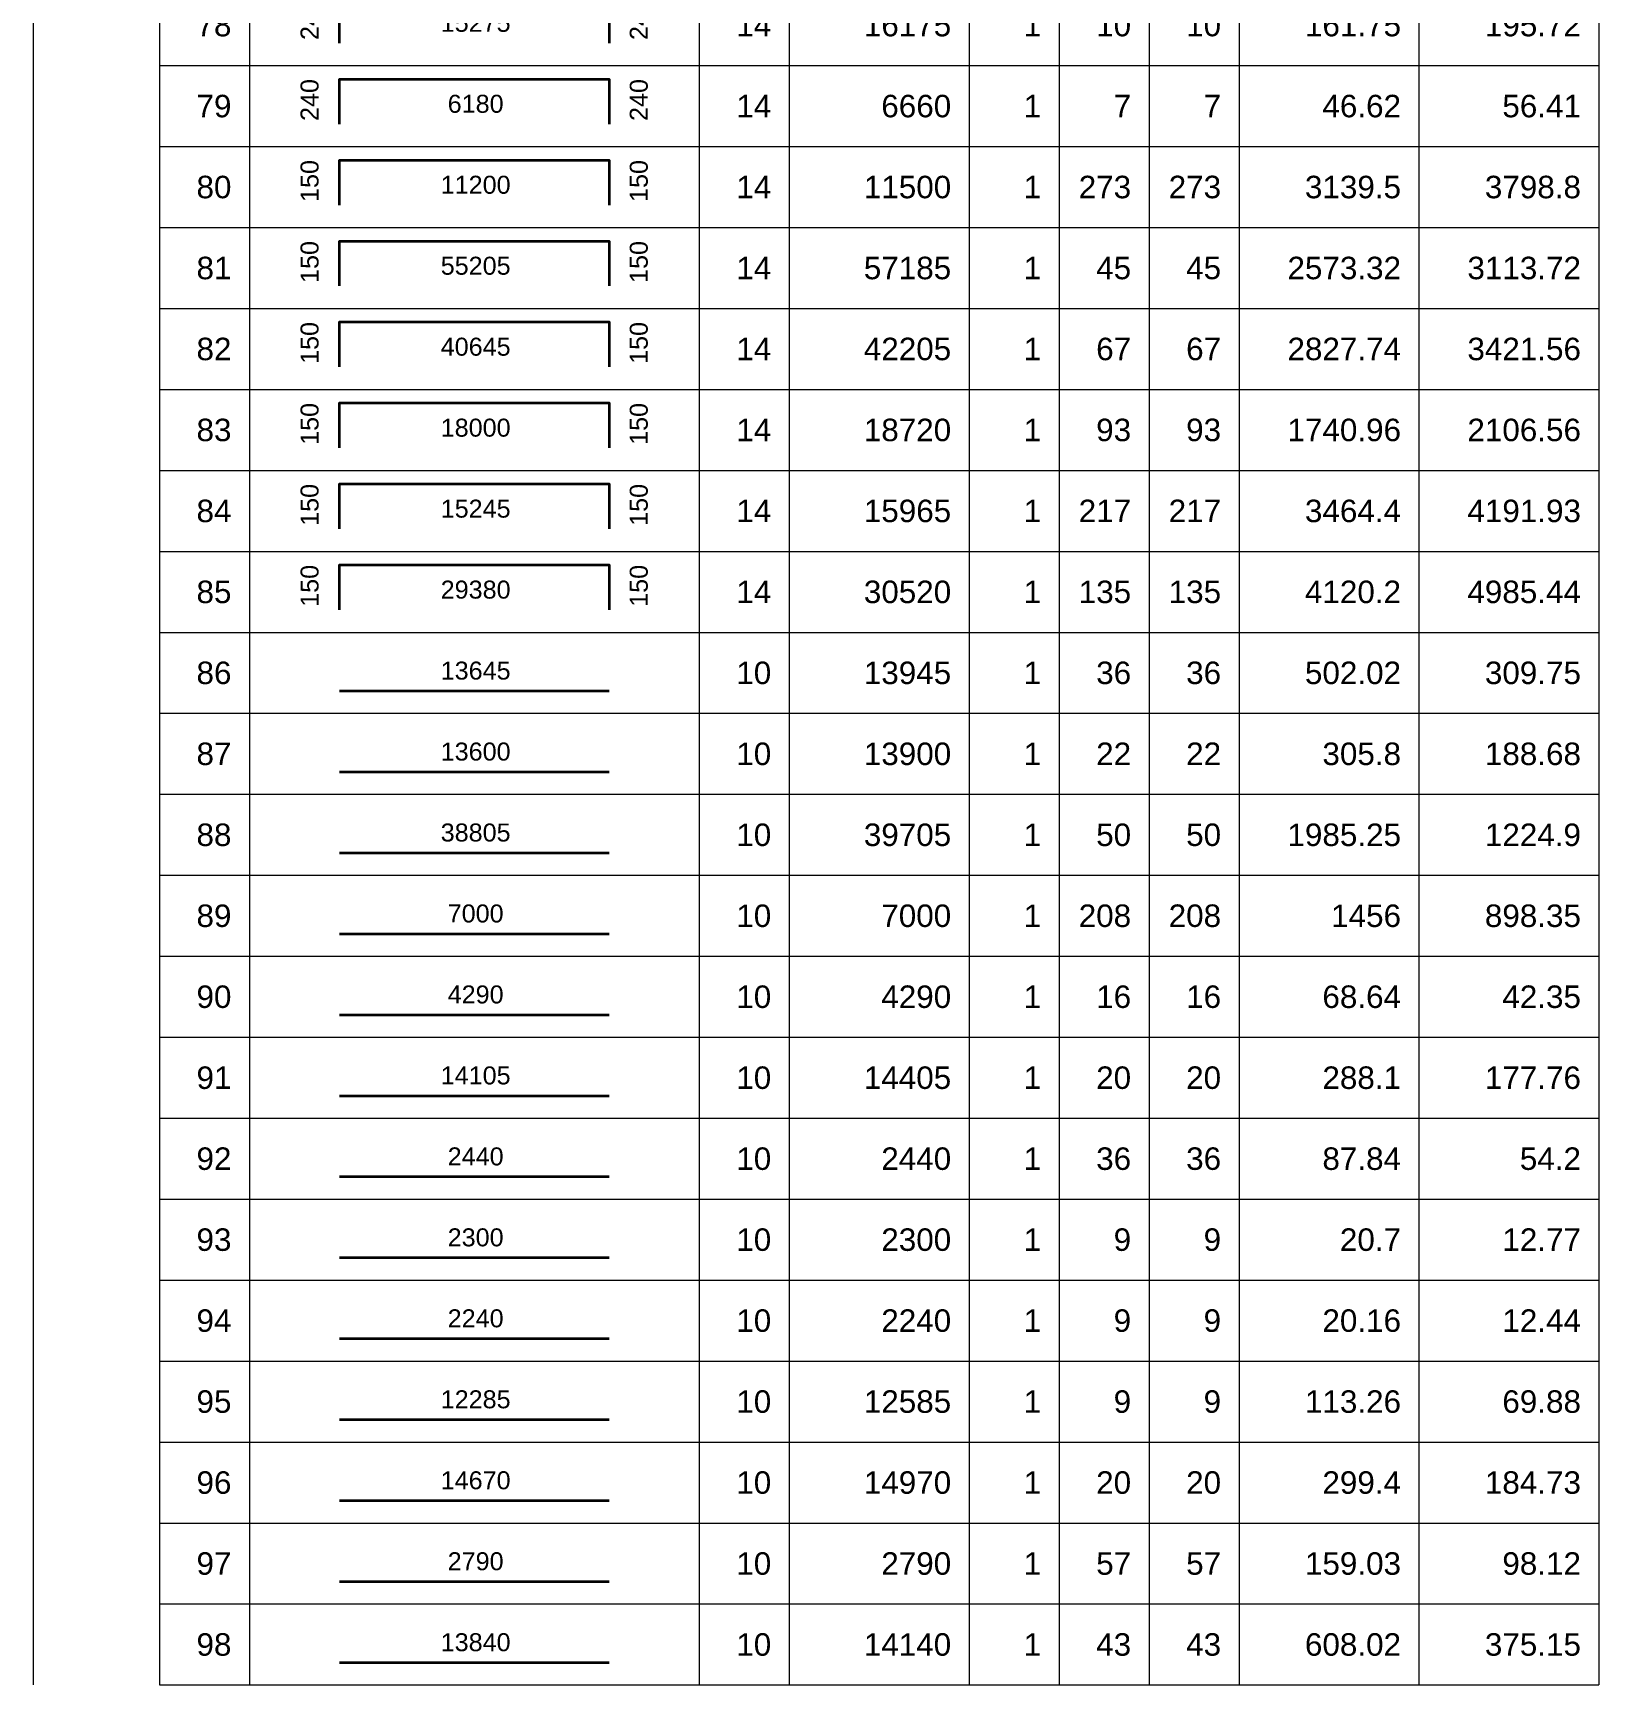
# Model space of a CAD drawing. Header units: millimetres. Extents: x -24156 to 1128921, y -12387 to 212709.
# Drawn here: x 1059553 to 1090187, y 28852 to 61168 of the extents above; entities that cross this region are included whole.
import ezdxf
from ezdxf.enums import TextEntityAlignment as Align

# ---------------------------------------------------------------- set-up
doc = ezdxf.new("R2010")
doc.units = ezdxf.units.MM
doc.header["$MEASUREMENT"] = 0
for name, color, linetype, lineweight in [('kata_net khung', 3, 'Continuous', 20), ('kata_text', 7, 'Continuous', 30), ('kata_thep chu', 1, 'Continuous', 35), ('NDC_FRAME', 7, 'Continuous', 20)]:
    doc.layers.add(name, color=color, linetype=linetype, lineweight=lineweight)
doc.styles.add('kata_text', font='arial.ttf', dxfattribs={"width": 0.8})

# ---------------------------------------------------------------- blocks, each defined once
blk = doc.blocks.new('dang04')
at = {"layer": 'kata_net khung'}
for p, q in [((0, 0), (0, -900)), ((1405, 0), (1405, -900)), ((2405, 0), (2405, -900)), ((7405, 0), (7405, -900)), ((8405, 0), (8405, -900)), ((10405, 0), (10405, -900)), ((11405, 0), (11405, -900)), ((12405, 0), (12405, -900)), ((13405, 0), (13405, -900)), ((15405, 0), (15405, -900)), ((17405, 0), (17405, -900)), ((1405, -900), (17405, -900))]:
    blk.add_line(p, q, dxfattribs=at)
at = {"layer": 'kata_thep chu'}
blk.add_lwpolyline([(3405, -650), (3405, -150), (6405, -150), (6405, -650)], dxfattribs=at)
at = {"layer": 'kata_text', "style": 'kata_text'}
for p in [(3073, -150), (6733, -150)]:
    blk.add_attdef('D03', text='', height=200, rotation=90, dxfattribs=at).set_placement(p, align=Align.MIDDLE_RIGHT)
for p in [(2205, -450), (8205, -450), (10205, -450), (11205, -450), (12205, -450), (13205, -450), (15205, -450), (17205, -450)]:
    blk.add_attdef('D03', text='', height=250, dxfattribs=at).set_placement(p, align=Align.MIDDLE_RIGHT)
blk.add_attdef('D03', text='', height=200, dxfattribs=at).set_placement((4920, -425), align=Align.MIDDLE_CENTER)
blk = doc.blocks.new('dang01')
at = {"layer": 'kata_net khung'}
for p, q in [((0, 0), (0, -900)), ((1405, 0), (1405, -900)), ((2405, 0), (2405, -900)), ((7405, 0), (7405, -900)), ((8405, 0), (8405, -900)), ((10405, 0), (10405, -900)), ((11405, 0), (11405, -900)), ((12405, 0), (12405, -900)), ((13405, 0), (13405, -900)), ((15405, 0), (15405, -900)), ((17405, 0), (17405, -900)), ((1405, -900), (17405, -900))]:
    blk.add_line(p, q, dxfattribs=at)
at = {"layer": 'kata_thep chu'}
blk.add_line((3405, -650), (6405, -650), dxfattribs=at)
at = {"layer": 'kata_text', "style": 'kata_text'}
for p in [(2205, -450), (8205, -450), (10205, -450), (11205, -450), (12205, -450), (13205, -450), (15205, -450), (17205, -450)]:
    blk.add_attdef('D03', text='', height=250, dxfattribs=at).set_placement(p, align=Align.MIDDLE_RIGHT)
blk.add_attdef('00000000', text='', height=200, dxfattribs=at).set_placement((4920, -425), align=Align.MIDDLE_CENTER)

msp = doc.modelspace()

# ---------------------------------------------------------------- block references
at = {"layer": 'NDC_FRAME', "ltscale": 200}
ref = msp.add_blockref('dang04', (1059553.3, 62115.8), dxfattribs=dict(at, xscale=1.759999999999996, yscale=1.759999999999996, zscale=1.759999999999996))
ref.add_attrib('D03', '78', dxfattribs={"layer": 'kata_text', "height": 440, "style": 'kata_text'}).set_placement((1063434.6, 61323.8), align=Align.MIDDLE_RIGHT)
ref.add_attrib('D03', '240', dxfattribs={"layer": 'kata_text', "height": 352, "rotation": 90, "style": 'kata_text'}).set_placement((1064962.4, 61851.8), align=Align.MIDDLE_RIGHT)
ref.add_attrib('D03', '15275', dxfattribs={"layer": 'kata_text', "height": 352, "style": 'kata_text'}).set_placement((1068211.8, 61368.2), align=Align.MIDDLE_CENTER)
ref.add_attrib('D03', '240', dxfattribs={"layer": 'kata_text', "height": 352, "rotation": 90, "style": 'kata_text'}).set_placement((1071402.5, 61851.8), align=Align.MIDDLE_RIGHT)
ref.add_attrib('D03', '14', dxfattribs={"layer": 'kata_text', "height": 440, "style": 'kata_text'}).set_placement((1073994.6, 61323.8), align=Align.MIDDLE_RIGHT)
ref.add_attrib('D03', '16175', dxfattribs={"layer": 'kata_text', "height": 440, "style": 'kata_text'}).set_placement((1077514.6, 61323.8), align=Align.MIDDLE_RIGHT)
ref.add_attrib('D03', '1', dxfattribs={"layer": 'kata_text', "height": 440, "style": 'kata_text'}).set_placement((1079274.6, 61323.8), align=Align.MIDDLE_RIGHT)
ref.add_attrib('D03', '10', dxfattribs={"layer": 'kata_text', "height": 440, "style": 'kata_text'}).set_placement((1081034.6, 61323.8), align=Align.MIDDLE_RIGHT)
ref.add_attrib('D03', '10', dxfattribs={"layer": 'kata_text', "height": 440, "style": 'kata_text'}).set_placement((1082794.6, 61324.4), align=Align.MIDDLE_RIGHT)
ref.add_attrib('D03', '161.75', dxfattribs={"layer": 'kata_text', "height": 440, "style": 'kata_text'}).set_placement((1086314.6, 61323.8), align=Align.MIDDLE_RIGHT)
ref.add_attrib('D03', '195.72', dxfattribs={"layer": 'kata_text', "height": 440, "style": 'kata_text'}).set_placement((1089834.6, 61323.8), align=Align.MIDDLE_RIGHT)
ref = msp.add_blockref('dang04', (1059553.3, 60531.8), dxfattribs=dict(at, xscale=1.759999999999996, yscale=1.759999999999996, zscale=1.759999999999996))
ref.add_attrib('D03', '79', dxfattribs={"layer": 'kata_text', "height": 440, "style": 'kata_text'}).set_placement((1063434.6, 59739.8), align=Align.MIDDLE_RIGHT)
ref.add_attrib('D03', '240', dxfattribs={"layer": 'kata_text', "height": 352, "rotation": 90, "style": 'kata_text'}).set_placement((1064962.4, 60267.8), align=Align.MIDDLE_RIGHT)
ref.add_attrib('D03', '6180', dxfattribs={"layer": 'kata_text', "height": 352, "style": 'kata_text'}).set_placement((1068211.8, 59784.2), align=Align.MIDDLE_CENTER)
ref.add_attrib('D03', '240', dxfattribs={"layer": 'kata_text', "height": 352, "rotation": 90, "style": 'kata_text'}).set_placement((1071402.5, 60267.8), align=Align.MIDDLE_RIGHT)
ref.add_attrib('D03', '14', dxfattribs={"layer": 'kata_text', "height": 440, "style": 'kata_text'}).set_placement((1073994.6, 59739.8), align=Align.MIDDLE_RIGHT)
ref.add_attrib('D03', '6660', dxfattribs={"layer": 'kata_text', "height": 440, "style": 'kata_text'}).set_placement((1077514.6, 59739.8), align=Align.MIDDLE_RIGHT)
ref.add_attrib('D03', '1', dxfattribs={"layer": 'kata_text', "height": 440, "style": 'kata_text'}).set_placement((1079274.6, 59739.8), align=Align.MIDDLE_RIGHT)
ref.add_attrib('D03', '7', dxfattribs={"layer": 'kata_text', "height": 440, "style": 'kata_text'}).set_placement((1081034.6, 59739.8), align=Align.MIDDLE_RIGHT)
ref.add_attrib('D03', '7', dxfattribs={"layer": 'kata_text', "height": 440, "style": 'kata_text'}).set_placement((1082794.6, 59740.4), align=Align.MIDDLE_RIGHT)
ref.add_attrib('D03', '46.62', dxfattribs={"layer": 'kata_text', "height": 440, "style": 'kata_text'}).set_placement((1086314.6, 59739.8), align=Align.MIDDLE_RIGHT)
ref.add_attrib('D03', '56.41', dxfattribs={"layer": 'kata_text', "height": 440, "style": 'kata_text'}).set_placement((1089834.6, 59739.8), align=Align.MIDDLE_RIGHT)
ref = msp.add_blockref('dang04', (1059553.3, 58947.8), dxfattribs=dict(at, xscale=1.759999999999996, yscale=1.759999999999996, zscale=1.759999999999996))
ref.add_attrib('D03', '80', dxfattribs={"layer": 'kata_text', "height": 440, "style": 'kata_text'}).set_placement((1063434.6, 58155.8), align=Align.MIDDLE_RIGHT)
ref.add_attrib('D03', '150', dxfattribs={"layer": 'kata_text', "height": 352, "rotation": 90, "style": 'kata_text'}).set_placement((1064962.4, 58683.8), align=Align.MIDDLE_RIGHT)
ref.add_attrib('D03', '11200', dxfattribs={"layer": 'kata_text', "height": 352, "style": 'kata_text'}).set_placement((1068211.8, 58200.2), align=Align.MIDDLE_CENTER)
ref.add_attrib('D03', '150', dxfattribs={"layer": 'kata_text', "height": 352, "rotation": 90, "style": 'kata_text'}).set_placement((1071402.5, 58683.8), align=Align.MIDDLE_RIGHT)
ref.add_attrib('D03', '14', dxfattribs={"layer": 'kata_text', "height": 440, "style": 'kata_text'}).set_placement((1073994.6, 58155.8), align=Align.MIDDLE_RIGHT)
ref.add_attrib('D03', '11500', dxfattribs={"layer": 'kata_text', "height": 440, "style": 'kata_text'}).set_placement((1077514.6, 58155.8), align=Align.MIDDLE_RIGHT)
ref.add_attrib('D03', '1', dxfattribs={"layer": 'kata_text', "height": 440, "style": 'kata_text'}).set_placement((1079274.6, 58155.8), align=Align.MIDDLE_RIGHT)
ref.add_attrib('D03', '273', dxfattribs={"layer": 'kata_text', "height": 440, "style": 'kata_text'}).set_placement((1081034.6, 58155.8), align=Align.MIDDLE_RIGHT)
ref.add_attrib('D03', '273', dxfattribs={"layer": 'kata_text', "height": 440, "style": 'kata_text'}).set_placement((1082794.6, 58156.4), align=Align.MIDDLE_RIGHT)
ref.add_attrib('D03', '3139.5', dxfattribs={"layer": 'kata_text', "height": 440, "style": 'kata_text'}).set_placement((1086314.6, 58155.8), align=Align.MIDDLE_RIGHT)
ref.add_attrib('D03', '3798.8', dxfattribs={"layer": 'kata_text', "height": 440, "style": 'kata_text'}).set_placement((1089834.6, 58155.8), align=Align.MIDDLE_RIGHT)
ref = msp.add_blockref('dang04', (1059553.3, 57363.8), dxfattribs=dict(at, xscale=1.759999999999996, yscale=1.759999999999996, zscale=1.759999999999996))
ref.add_attrib('D03', '81', dxfattribs={"layer": 'kata_text', "height": 440, "style": 'kata_text'}).set_placement((1063434.6, 56571.8), align=Align.MIDDLE_RIGHT)
ref.add_attrib('D03', '150', dxfattribs={"layer": 'kata_text', "height": 352, "rotation": 90, "style": 'kata_text'}).set_placement((1064962.4, 57099.8), align=Align.MIDDLE_RIGHT)
ref.add_attrib('D03', '55205', dxfattribs={"layer": 'kata_text', "height": 352, "style": 'kata_text'}).set_placement((1068211.8, 56616.2), align=Align.MIDDLE_CENTER)
ref.add_attrib('D03', '150', dxfattribs={"layer": 'kata_text', "height": 352, "rotation": 90, "style": 'kata_text'}).set_placement((1071402.5, 57099.8), align=Align.MIDDLE_RIGHT)
ref.add_attrib('D03', '14', dxfattribs={"layer": 'kata_text', "height": 440, "style": 'kata_text'}).set_placement((1073994.6, 56571.8), align=Align.MIDDLE_RIGHT)
ref.add_attrib('D03', '57185', dxfattribs={"layer": 'kata_text', "height": 440, "style": 'kata_text'}).set_placement((1077514.6, 56571.8), align=Align.MIDDLE_RIGHT)
ref.add_attrib('D03', '1', dxfattribs={"layer": 'kata_text', "height": 440, "style": 'kata_text'}).set_placement((1079274.6, 56571.8), align=Align.MIDDLE_RIGHT)
ref.add_attrib('D03', '45', dxfattribs={"layer": 'kata_text', "height": 440, "style": 'kata_text'}).set_placement((1081034.6, 56571.8), align=Align.MIDDLE_RIGHT)
ref.add_attrib('D03', '45', dxfattribs={"layer": 'kata_text', "height": 440, "style": 'kata_text'}).set_placement((1082794.6, 56572.4), align=Align.MIDDLE_RIGHT)
ref.add_attrib('D03', '2573.32', dxfattribs={"layer": 'kata_text', "height": 440, "style": 'kata_text'}).set_placement((1086314.6, 56571.8), align=Align.MIDDLE_RIGHT)
ref.add_attrib('D03', '3113.72', dxfattribs={"layer": 'kata_text', "height": 440, "style": 'kata_text'}).set_placement((1089834.6, 56571.8), align=Align.MIDDLE_RIGHT)
ref = msp.add_blockref('dang04', (1059553.3, 55779.8), dxfattribs=dict(at, xscale=1.759999999999996, yscale=1.759999999999996, zscale=1.759999999999996))
ref.add_attrib('D03', '82', dxfattribs={"layer": 'kata_text', "height": 440, "style": 'kata_text'}).set_placement((1063434.6, 54987.8), align=Align.MIDDLE_RIGHT)
ref.add_attrib('D03', '150', dxfattribs={"layer": 'kata_text', "height": 352, "rotation": 90, "style": 'kata_text'}).set_placement((1064962.4, 55515.8), align=Align.MIDDLE_RIGHT)
ref.add_attrib('D03', '40645', dxfattribs={"layer": 'kata_text', "height": 352, "style": 'kata_text'}).set_placement((1068211.8, 55032.2), align=Align.MIDDLE_CENTER)
ref.add_attrib('D03', '150', dxfattribs={"layer": 'kata_text', "height": 352, "rotation": 90, "style": 'kata_text'}).set_placement((1071402.5, 55515.8), align=Align.MIDDLE_RIGHT)
ref.add_attrib('D03', '14', dxfattribs={"layer": 'kata_text', "height": 440, "style": 'kata_text'}).set_placement((1073994.6, 54987.8), align=Align.MIDDLE_RIGHT)
ref.add_attrib('D03', '42205', dxfattribs={"layer": 'kata_text', "height": 440, "style": 'kata_text'}).set_placement((1077514.6, 54987.8), align=Align.MIDDLE_RIGHT)
ref.add_attrib('D03', '1', dxfattribs={"layer": 'kata_text', "height": 440, "style": 'kata_text'}).set_placement((1079274.6, 54987.8), align=Align.MIDDLE_RIGHT)
ref.add_attrib('D03', '67', dxfattribs={"layer": 'kata_text', "height": 440, "style": 'kata_text'}).set_placement((1081034.6, 54987.8), align=Align.MIDDLE_RIGHT)
ref.add_attrib('D03', '67', dxfattribs={"layer": 'kata_text', "height": 440, "style": 'kata_text'}).set_placement((1082794.6, 54988.4), align=Align.MIDDLE_RIGHT)
ref.add_attrib('D03', '2827.74', dxfattribs={"layer": 'kata_text', "height": 440, "style": 'kata_text'}).set_placement((1086314.6, 54987.8), align=Align.MIDDLE_RIGHT)
ref.add_attrib('D03', '3421.56', dxfattribs={"layer": 'kata_text', "height": 440, "style": 'kata_text'}).set_placement((1089834.6, 54987.8), align=Align.MIDDLE_RIGHT)
ref = msp.add_blockref('dang04', (1059553.3, 54195.8), dxfattribs=dict(at, xscale=1.759999999999996, yscale=1.759999999999996, zscale=1.759999999999996))
ref.add_attrib('D03', '83', dxfattribs={"layer": 'kata_text', "height": 440, "style": 'kata_text'}).set_placement((1063434.6, 53403.8), align=Align.MIDDLE_RIGHT)
ref.add_attrib('D03', '150', dxfattribs={"layer": 'kata_text', "height": 352, "rotation": 90, "style": 'kata_text'}).set_placement((1064962.4, 53931.8), align=Align.MIDDLE_RIGHT)
ref.add_attrib('D03', '18000', dxfattribs={"layer": 'kata_text', "height": 352, "style": 'kata_text'}).set_placement((1068211.8, 53448.2), align=Align.MIDDLE_CENTER)
ref.add_attrib('D03', '150', dxfattribs={"layer": 'kata_text', "height": 352, "rotation": 90, "style": 'kata_text'}).set_placement((1071402.5, 53931.8), align=Align.MIDDLE_RIGHT)
ref.add_attrib('D03', '14', dxfattribs={"layer": 'kata_text', "height": 440, "style": 'kata_text'}).set_placement((1073994.6, 53403.8), align=Align.MIDDLE_RIGHT)
ref.add_attrib('D03', '18720', dxfattribs={"layer": 'kata_text', "height": 440, "style": 'kata_text'}).set_placement((1077514.6, 53403.8), align=Align.MIDDLE_RIGHT)
ref.add_attrib('D03', '1', dxfattribs={"layer": 'kata_text', "height": 440, "style": 'kata_text'}).set_placement((1079274.6, 53403.8), align=Align.MIDDLE_RIGHT)
ref.add_attrib('D03', '93', dxfattribs={"layer": 'kata_text', "height": 440, "style": 'kata_text'}).set_placement((1081034.6, 53403.8), align=Align.MIDDLE_RIGHT)
ref.add_attrib('D03', '93', dxfattribs={"layer": 'kata_text', "height": 440, "style": 'kata_text'}).set_placement((1082794.6, 53404.4), align=Align.MIDDLE_RIGHT)
ref.add_attrib('D03', '1740.96', dxfattribs={"layer": 'kata_text', "height": 440, "style": 'kata_text'}).set_placement((1086314.6, 53403.8), align=Align.MIDDLE_RIGHT)
ref.add_attrib('D03', '2106.56', dxfattribs={"layer": 'kata_text', "height": 440, "style": 'kata_text'}).set_placement((1089834.6, 53403.8), align=Align.MIDDLE_RIGHT)
ref = msp.add_blockref('dang04', (1059553.3, 52611.8), dxfattribs=dict(at, xscale=1.759999999999996, yscale=1.759999999999996, zscale=1.759999999999996))
ref.add_attrib('D03', '84', dxfattribs={"layer": 'kata_text', "height": 440, "style": 'kata_text'}).set_placement((1063434.6, 51819.8), align=Align.MIDDLE_RIGHT)
ref.add_attrib('D03', '150', dxfattribs={"layer": 'kata_text', "height": 352, "rotation": 90, "style": 'kata_text'}).set_placement((1064962.4, 52347.8), align=Align.MIDDLE_RIGHT)
ref.add_attrib('D03', '15245', dxfattribs={"layer": 'kata_text', "height": 352, "style": 'kata_text'}).set_placement((1068211.8, 51864.2), align=Align.MIDDLE_CENTER)
ref.add_attrib('D03', '150', dxfattribs={"layer": 'kata_text', "height": 352, "rotation": 90, "style": 'kata_text'}).set_placement((1071402.5, 52347.8), align=Align.MIDDLE_RIGHT)
ref.add_attrib('D03', '14', dxfattribs={"layer": 'kata_text', "height": 440, "style": 'kata_text'}).set_placement((1073994.6, 51819.8), align=Align.MIDDLE_RIGHT)
ref.add_attrib('D03', '15965', dxfattribs={"layer": 'kata_text', "height": 440, "style": 'kata_text'}).set_placement((1077514.6, 51819.8), align=Align.MIDDLE_RIGHT)
ref.add_attrib('D03', '1', dxfattribs={"layer": 'kata_text', "height": 440, "style": 'kata_text'}).set_placement((1079274.6, 51819.8), align=Align.MIDDLE_RIGHT)
ref.add_attrib('D03', '217', dxfattribs={"layer": 'kata_text', "height": 440, "style": 'kata_text'}).set_placement((1081034.6, 51819.8), align=Align.MIDDLE_RIGHT)
ref.add_attrib('D03', '217', dxfattribs={"layer": 'kata_text', "height": 440, "style": 'kata_text'}).set_placement((1082794.6, 51820.4), align=Align.MIDDLE_RIGHT)
ref.add_attrib('D03', '3464.4', dxfattribs={"layer": 'kata_text', "height": 440, "style": 'kata_text'}).set_placement((1086314.6, 51819.8), align=Align.MIDDLE_RIGHT)
ref.add_attrib('D03', '4191.93', dxfattribs={"layer": 'kata_text', "height": 440, "style": 'kata_text'}).set_placement((1089834.6, 51819.8), align=Align.MIDDLE_RIGHT)
ref = msp.add_blockref('dang04', (1059553.3, 51027.8), dxfattribs=dict(at, xscale=1.759999999999996, yscale=1.759999999999996, zscale=1.759999999999996))
ref.add_attrib('D03', '85', dxfattribs={"layer": 'kata_text', "height": 440, "style": 'kata_text'}).set_placement((1063434.6, 50235.8), align=Align.MIDDLE_RIGHT)
ref.add_attrib('D03', '150', dxfattribs={"layer": 'kata_text', "height": 352, "rotation": 90, "style": 'kata_text'}).set_placement((1064962.4, 50763.8), align=Align.MIDDLE_RIGHT)
ref.add_attrib('D03', '29380', dxfattribs={"layer": 'kata_text', "height": 352, "style": 'kata_text'}).set_placement((1068211.8, 50280.2), align=Align.MIDDLE_CENTER)
ref.add_attrib('D03', '150', dxfattribs={"layer": 'kata_text', "height": 352, "rotation": 90, "style": 'kata_text'}).set_placement((1071402.5, 50763.8), align=Align.MIDDLE_RIGHT)
ref.add_attrib('D03', '14', dxfattribs={"layer": 'kata_text', "height": 440, "style": 'kata_text'}).set_placement((1073994.6, 50235.8), align=Align.MIDDLE_RIGHT)
ref.add_attrib('D03', '30520', dxfattribs={"layer": 'kata_text', "height": 440, "style": 'kata_text'}).set_placement((1077514.6, 50235.8), align=Align.MIDDLE_RIGHT)
ref.add_attrib('D03', '1', dxfattribs={"layer": 'kata_text', "height": 440, "style": 'kata_text'}).set_placement((1079274.6, 50235.8), align=Align.MIDDLE_RIGHT)
ref.add_attrib('D03', '135', dxfattribs={"layer": 'kata_text', "height": 440, "style": 'kata_text'}).set_placement((1081034.6, 50235.8), align=Align.MIDDLE_RIGHT)
ref.add_attrib('D03', '135', dxfattribs={"layer": 'kata_text', "height": 440, "style": 'kata_text'}).set_placement((1082794.6, 50236.4), align=Align.MIDDLE_RIGHT)
ref.add_attrib('D03', '4120.2', dxfattribs={"layer": 'kata_text', "height": 440, "style": 'kata_text'}).set_placement((1086314.6, 50235.8), align=Align.MIDDLE_RIGHT)
ref.add_attrib('D03', '4985.44', dxfattribs={"layer": 'kata_text', "height": 440, "style": 'kata_text'}).set_placement((1089834.6, 50235.8), align=Align.MIDDLE_RIGHT)
ref = msp.add_blockref('dang01', (1059553.3, 49443.8), dxfattribs=dict(at, xscale=1.759999999999996, yscale=1.759999999999996, zscale=1.759999999999996))
ref.add_attrib('D03', '86', dxfattribs={"layer": 'kata_text', "height": 440, "style": 'kata_text'}).set_placement((1063434.6, 48651.8), align=Align.MIDDLE_RIGHT)
ref.add_attrib('00000000', '13645', dxfattribs={"layer": 'kata_text', "height": 352, "style": 'kata_text'}).set_placement((1068211.8, 48696.2), align=Align.MIDDLE_CENTER)
ref.add_attrib('D03', '10', dxfattribs={"layer": 'kata_text', "height": 440, "style": 'kata_text'}).set_placement((1073994.6, 48651.8), align=Align.MIDDLE_RIGHT)
ref.add_attrib('D03', '13945', dxfattribs={"layer": 'kata_text', "height": 440, "style": 'kata_text'}).set_placement((1077514.6, 48651.8), align=Align.MIDDLE_RIGHT)
ref.add_attrib('D03', '1', dxfattribs={"layer": 'kata_text', "height": 440, "style": 'kata_text'}).set_placement((1079274.6, 48651.8), align=Align.MIDDLE_RIGHT)
ref.add_attrib('D03', '36', dxfattribs={"layer": 'kata_text', "height": 440, "style": 'kata_text'}).set_placement((1081034.6, 48651.8), align=Align.MIDDLE_RIGHT)
ref.add_attrib('D03', '36', dxfattribs={"layer": 'kata_text', "height": 440, "style": 'kata_text'}).set_placement((1082794.6, 48652.4), align=Align.MIDDLE_RIGHT)
ref.add_attrib('D03', '502.02', dxfattribs={"layer": 'kata_text', "height": 440, "style": 'kata_text'}).set_placement((1086314.6, 48651.8), align=Align.MIDDLE_RIGHT)
ref.add_attrib('D03', '309.75', dxfattribs={"layer": 'kata_text', "height": 440, "style": 'kata_text'}).set_placement((1089834.6, 48651.8), align=Align.MIDDLE_RIGHT)
ref = msp.add_blockref('dang01', (1059553.3, 47859.8), dxfattribs=dict(at, xscale=1.759999999999996, yscale=1.759999999999996, zscale=1.759999999999996))
ref.add_attrib('D03', '87', dxfattribs={"layer": 'kata_text', "height": 440, "style": 'kata_text'}).set_placement((1063434.6, 47067.8), align=Align.MIDDLE_RIGHT)
ref.add_attrib('00000000', '13600', dxfattribs={"layer": 'kata_text', "height": 352, "style": 'kata_text'}).set_placement((1068211.8, 47112.2), align=Align.MIDDLE_CENTER)
ref.add_attrib('D03', '10', dxfattribs={"layer": 'kata_text', "height": 440, "style": 'kata_text'}).set_placement((1073994.6, 47067.8), align=Align.MIDDLE_RIGHT)
ref.add_attrib('D03', '13900', dxfattribs={"layer": 'kata_text', "height": 440, "style": 'kata_text'}).set_placement((1077514.6, 47067.8), align=Align.MIDDLE_RIGHT)
ref.add_attrib('D03', '1', dxfattribs={"layer": 'kata_text', "height": 440, "style": 'kata_text'}).set_placement((1079274.6, 47067.8), align=Align.MIDDLE_RIGHT)
ref.add_attrib('D03', '22', dxfattribs={"layer": 'kata_text', "height": 440, "style": 'kata_text'}).set_placement((1081034.6, 47067.8), align=Align.MIDDLE_RIGHT)
ref.add_attrib('D03', '22', dxfattribs={"layer": 'kata_text', "height": 440, "style": 'kata_text'}).set_placement((1082794.6, 47068.4), align=Align.MIDDLE_RIGHT)
ref.add_attrib('D03', '305.8', dxfattribs={"layer": 'kata_text', "height": 440, "style": 'kata_text'}).set_placement((1086314.6, 47067.8), align=Align.MIDDLE_RIGHT)
ref.add_attrib('D03', '188.68', dxfattribs={"layer": 'kata_text', "height": 440, "style": 'kata_text'}).set_placement((1089834.6, 47067.8), align=Align.MIDDLE_RIGHT)
ref = msp.add_blockref('dang01', (1059553.3, 46275.8), dxfattribs=dict(at, xscale=1.759999999999996, yscale=1.759999999999996, zscale=1.759999999999996))
ref.add_attrib('D03', '88', dxfattribs={"layer": 'kata_text', "height": 440, "style": 'kata_text'}).set_placement((1063434.6, 45483.8), align=Align.MIDDLE_RIGHT)
ref.add_attrib('00000000', '38805', dxfattribs={"layer": 'kata_text', "height": 352, "style": 'kata_text'}).set_placement((1068211.8, 45528.2), align=Align.MIDDLE_CENTER)
ref.add_attrib('D03', '10', dxfattribs={"layer": 'kata_text', "height": 440, "style": 'kata_text'}).set_placement((1073994.6, 45483.8), align=Align.MIDDLE_RIGHT)
ref.add_attrib('D03', '39705', dxfattribs={"layer": 'kata_text', "height": 440, "style": 'kata_text'}).set_placement((1077514.6, 45483.8), align=Align.MIDDLE_RIGHT)
ref.add_attrib('D03', '1', dxfattribs={"layer": 'kata_text', "height": 440, "style": 'kata_text'}).set_placement((1079274.6, 45483.8), align=Align.MIDDLE_RIGHT)
ref.add_attrib('D03', '50', dxfattribs={"layer": 'kata_text', "height": 440, "style": 'kata_text'}).set_placement((1081034.6, 45483.8), align=Align.MIDDLE_RIGHT)
ref.add_attrib('D03', '50', dxfattribs={"layer": 'kata_text', "height": 440, "style": 'kata_text'}).set_placement((1082794.6, 45484.4), align=Align.MIDDLE_RIGHT)
ref.add_attrib('D03', '1985.25', dxfattribs={"layer": 'kata_text', "height": 440, "style": 'kata_text'}).set_placement((1086314.6, 45483.8), align=Align.MIDDLE_RIGHT)
ref.add_attrib('D03', '1224.9', dxfattribs={"layer": 'kata_text', "height": 440, "style": 'kata_text'}).set_placement((1089834.6, 45483.8), align=Align.MIDDLE_RIGHT)
ref = msp.add_blockref('dang01', (1059553.3, 44691.8), dxfattribs=dict(at, xscale=1.759999999999996, yscale=1.759999999999996, zscale=1.759999999999996))
ref.add_attrib('D03', '89', dxfattribs={"layer": 'kata_text', "height": 440, "style": 'kata_text'}).set_placement((1063434.6, 43899.8), align=Align.MIDDLE_RIGHT)
ref.add_attrib('00000000', '7000', dxfattribs={"layer": 'kata_text', "height": 352, "style": 'kata_text'}).set_placement((1068211.8, 43944.2), align=Align.MIDDLE_CENTER)
ref.add_attrib('D03', '10', dxfattribs={"layer": 'kata_text', "height": 440, "style": 'kata_text'}).set_placement((1073994.6, 43899.8), align=Align.MIDDLE_RIGHT)
ref.add_attrib('D03', '7000', dxfattribs={"layer": 'kata_text', "height": 440, "style": 'kata_text'}).set_placement((1077514.6, 43899.8), align=Align.MIDDLE_RIGHT)
ref.add_attrib('D03', '1', dxfattribs={"layer": 'kata_text', "height": 440, "style": 'kata_text'}).set_placement((1079274.6, 43899.8), align=Align.MIDDLE_RIGHT)
ref.add_attrib('D03', '208', dxfattribs={"layer": 'kata_text', "height": 440, "style": 'kata_text'}).set_placement((1081034.6, 43899.8), align=Align.MIDDLE_RIGHT)
ref.add_attrib('D03', '208', dxfattribs={"layer": 'kata_text', "height": 440, "style": 'kata_text'}).set_placement((1082794.6, 43900.4), align=Align.MIDDLE_RIGHT)
ref.add_attrib('D03', '1456', dxfattribs={"layer": 'kata_text', "height": 440, "style": 'kata_text'}).set_placement((1086314.6, 43899.8), align=Align.MIDDLE_RIGHT)
ref.add_attrib('D03', '898.35', dxfattribs={"layer": 'kata_text', "height": 440, "style": 'kata_text'}).set_placement((1089834.6, 43899.8), align=Align.MIDDLE_RIGHT)
ref = msp.add_blockref('dang01', (1059553.3, 43107.8), dxfattribs=dict(at, xscale=1.759999999999996, yscale=1.759999999999996, zscale=1.759999999999996))
ref.add_attrib('D03', '90', dxfattribs={"layer": 'kata_text', "height": 440, "style": 'kata_text'}).set_placement((1063434.6, 42315.8), align=Align.MIDDLE_RIGHT)
ref.add_attrib('00000000', '4290', dxfattribs={"layer": 'kata_text', "height": 352, "style": 'kata_text'}).set_placement((1068211.8, 42360.2), align=Align.MIDDLE_CENTER)
ref.add_attrib('D03', '10', dxfattribs={"layer": 'kata_text', "height": 440, "style": 'kata_text'}).set_placement((1073994.6, 42315.8), align=Align.MIDDLE_RIGHT)
ref.add_attrib('D03', '4290', dxfattribs={"layer": 'kata_text', "height": 440, "style": 'kata_text'}).set_placement((1077514.6, 42315.8), align=Align.MIDDLE_RIGHT)
ref.add_attrib('D03', '1', dxfattribs={"layer": 'kata_text', "height": 440, "style": 'kata_text'}).set_placement((1079274.6, 42315.8), align=Align.MIDDLE_RIGHT)
ref.add_attrib('D03', '16', dxfattribs={"layer": 'kata_text', "height": 440, "style": 'kata_text'}).set_placement((1081034.6, 42315.8), align=Align.MIDDLE_RIGHT)
ref.add_attrib('D03', '16', dxfattribs={"layer": 'kata_text', "height": 440, "style": 'kata_text'}).set_placement((1082794.6, 42316.4), align=Align.MIDDLE_RIGHT)
ref.add_attrib('D03', '68.64', dxfattribs={"layer": 'kata_text', "height": 440, "style": 'kata_text'}).set_placement((1086314.6, 42315.8), align=Align.MIDDLE_RIGHT)
ref.add_attrib('D03', '42.35', dxfattribs={"layer": 'kata_text', "height": 440, "style": 'kata_text'}).set_placement((1089834.6, 42315.8), align=Align.MIDDLE_RIGHT)
ref = msp.add_blockref('dang01', (1059553.3, 41523.8), dxfattribs=dict(at, xscale=1.759999999999996, yscale=1.759999999999996, zscale=1.759999999999996))
ref.add_attrib('D03', '91', dxfattribs={"layer": 'kata_text', "height": 440, "style": 'kata_text'}).set_placement((1063434.6, 40731.8), align=Align.MIDDLE_RIGHT)
ref.add_attrib('00000000', '14105', dxfattribs={"layer": 'kata_text', "height": 352, "style": 'kata_text'}).set_placement((1068211.8, 40776.2), align=Align.MIDDLE_CENTER)
ref.add_attrib('D03', '10', dxfattribs={"layer": 'kata_text', "height": 440, "style": 'kata_text'}).set_placement((1073994.6, 40731.8), align=Align.MIDDLE_RIGHT)
ref.add_attrib('D03', '14405', dxfattribs={"layer": 'kata_text', "height": 440, "style": 'kata_text'}).set_placement((1077514.6, 40731.8), align=Align.MIDDLE_RIGHT)
ref.add_attrib('D03', '1', dxfattribs={"layer": 'kata_text', "height": 440, "style": 'kata_text'}).set_placement((1079274.6, 40731.8), align=Align.MIDDLE_RIGHT)
ref.add_attrib('D03', '20', dxfattribs={"layer": 'kata_text', "height": 440, "style": 'kata_text'}).set_placement((1081034.6, 40731.8), align=Align.MIDDLE_RIGHT)
ref.add_attrib('D03', '20', dxfattribs={"layer": 'kata_text', "height": 440, "style": 'kata_text'}).set_placement((1082794.6, 40732.4), align=Align.MIDDLE_RIGHT)
ref.add_attrib('D03', '288.1', dxfattribs={"layer": 'kata_text', "height": 440, "style": 'kata_text'}).set_placement((1086314.6, 40731.8), align=Align.MIDDLE_RIGHT)
ref.add_attrib('D03', '177.76', dxfattribs={"layer": 'kata_text', "height": 440, "style": 'kata_text'}).set_placement((1089834.6, 40731.8), align=Align.MIDDLE_RIGHT)
ref = msp.add_blockref('dang01', (1059553.3, 39939.8), dxfattribs=dict(at, xscale=1.759999999999996, yscale=1.759999999999996, zscale=1.759999999999996))
ref.add_attrib('D03', '92', dxfattribs={"layer": 'kata_text', "height": 440, "style": 'kata_text'}).set_placement((1063434.6, 39147.8), align=Align.MIDDLE_RIGHT)
ref.add_attrib('00000000', '2440', dxfattribs={"layer": 'kata_text', "height": 352, "style": 'kata_text'}).set_placement((1068211.8, 39192.2), align=Align.MIDDLE_CENTER)
ref.add_attrib('D03', '10', dxfattribs={"layer": 'kata_text', "height": 440, "style": 'kata_text'}).set_placement((1073994.6, 39147.8), align=Align.MIDDLE_RIGHT)
ref.add_attrib('D03', '2440', dxfattribs={"layer": 'kata_text', "height": 440, "style": 'kata_text'}).set_placement((1077514.6, 39147.8), align=Align.MIDDLE_RIGHT)
ref.add_attrib('D03', '1', dxfattribs={"layer": 'kata_text', "height": 440, "style": 'kata_text'}).set_placement((1079274.6, 39147.8), align=Align.MIDDLE_RIGHT)
ref.add_attrib('D03', '36', dxfattribs={"layer": 'kata_text', "height": 440, "style": 'kata_text'}).set_placement((1081034.6, 39147.8), align=Align.MIDDLE_RIGHT)
ref.add_attrib('D03', '36', dxfattribs={"layer": 'kata_text', "height": 440, "style": 'kata_text'}).set_placement((1082794.6, 39148.4), align=Align.MIDDLE_RIGHT)
ref.add_attrib('D03', '87.84', dxfattribs={"layer": 'kata_text', "height": 440, "style": 'kata_text'}).set_placement((1086314.6, 39147.8), align=Align.MIDDLE_RIGHT)
ref.add_attrib('D03', '54.2', dxfattribs={"layer": 'kata_text', "height": 440, "style": 'kata_text'}).set_placement((1089834.6, 39147.8), align=Align.MIDDLE_RIGHT)
ref = msp.add_blockref('dang01', (1059553.3, 38355.8), dxfattribs=dict(at, xscale=1.759999999999996, yscale=1.759999999999996, zscale=1.759999999999996))
ref.add_attrib('D03', '93', dxfattribs={"layer": 'kata_text', "height": 440, "style": 'kata_text'}).set_placement((1063434.6, 37563.8), align=Align.MIDDLE_RIGHT)
ref.add_attrib('00000000', '2300', dxfattribs={"layer": 'kata_text', "height": 352, "style": 'kata_text'}).set_placement((1068211.8, 37608.2), align=Align.MIDDLE_CENTER)
ref.add_attrib('D03', '10', dxfattribs={"layer": 'kata_text', "height": 440, "style": 'kata_text'}).set_placement((1073994.6, 37563.8), align=Align.MIDDLE_RIGHT)
ref.add_attrib('D03', '2300', dxfattribs={"layer": 'kata_text', "height": 440, "style": 'kata_text'}).set_placement((1077514.6, 37563.8), align=Align.MIDDLE_RIGHT)
ref.add_attrib('D03', '1', dxfattribs={"layer": 'kata_text', "height": 440, "style": 'kata_text'}).set_placement((1079274.6, 37563.8), align=Align.MIDDLE_RIGHT)
ref.add_attrib('D03', '9', dxfattribs={"layer": 'kata_text', "height": 440, "style": 'kata_text'}).set_placement((1081034.6, 37563.8), align=Align.MIDDLE_RIGHT)
ref.add_attrib('D03', '9', dxfattribs={"layer": 'kata_text', "height": 440, "style": 'kata_text'}).set_placement((1082794.6, 37564.4), align=Align.MIDDLE_RIGHT)
ref.add_attrib('D03', '20.7', dxfattribs={"layer": 'kata_text', "height": 440, "style": 'kata_text'}).set_placement((1086314.6, 37563.8), align=Align.MIDDLE_RIGHT)
ref.add_attrib('D03', '12.77', dxfattribs={"layer": 'kata_text', "height": 440, "style": 'kata_text'}).set_placement((1089834.6, 37563.8), align=Align.MIDDLE_RIGHT)
ref = msp.add_blockref('dang01', (1059553.3, 36771.8), dxfattribs=dict(at, xscale=1.759999999999996, yscale=1.759999999999996, zscale=1.759999999999996))
ref.add_attrib('D03', '94', dxfattribs={"layer": 'kata_text', "height": 440, "style": 'kata_text'}).set_placement((1063434.6, 35979.8), align=Align.MIDDLE_RIGHT)
ref.add_attrib('00000000', '2240', dxfattribs={"layer": 'kata_text', "height": 352, "style": 'kata_text'}).set_placement((1068211.8, 36024.2), align=Align.MIDDLE_CENTER)
ref.add_attrib('D03', '10', dxfattribs={"layer": 'kata_text', "height": 440, "style": 'kata_text'}).set_placement((1073994.6, 35979.8), align=Align.MIDDLE_RIGHT)
ref.add_attrib('D03', '2240', dxfattribs={"layer": 'kata_text', "height": 440, "style": 'kata_text'}).set_placement((1077514.6, 35979.8), align=Align.MIDDLE_RIGHT)
ref.add_attrib('D03', '1', dxfattribs={"layer": 'kata_text', "height": 440, "style": 'kata_text'}).set_placement((1079274.6, 35979.8), align=Align.MIDDLE_RIGHT)
ref.add_attrib('D03', '9', dxfattribs={"layer": 'kata_text', "height": 440, "style": 'kata_text'}).set_placement((1081034.6, 35979.8), align=Align.MIDDLE_RIGHT)
ref.add_attrib('D03', '9', dxfattribs={"layer": 'kata_text', "height": 440, "style": 'kata_text'}).set_placement((1082794.6, 35980.4), align=Align.MIDDLE_RIGHT)
ref.add_attrib('D03', '20.16', dxfattribs={"layer": 'kata_text', "height": 440, "style": 'kata_text'}).set_placement((1086314.6, 35979.8), align=Align.MIDDLE_RIGHT)
ref.add_attrib('D03', '12.44', dxfattribs={"layer": 'kata_text', "height": 440, "style": 'kata_text'}).set_placement((1089834.6, 35979.8), align=Align.MIDDLE_RIGHT)
ref = msp.add_blockref('dang01', (1059553.3, 35187.8), dxfattribs=dict(at, xscale=1.759999999999996, yscale=1.759999999999996, zscale=1.759999999999996))
ref.add_attrib('D03', '95', dxfattribs={"layer": 'kata_text', "height": 440, "style": 'kata_text'}).set_placement((1063434.6, 34395.8), align=Align.MIDDLE_RIGHT)
ref.add_attrib('00000000', '12285', dxfattribs={"layer": 'kata_text', "height": 352, "style": 'kata_text'}).set_placement((1068211.8, 34440.2), align=Align.MIDDLE_CENTER)
ref.add_attrib('D03', '10', dxfattribs={"layer": 'kata_text', "height": 440, "style": 'kata_text'}).set_placement((1073994.6, 34395.8), align=Align.MIDDLE_RIGHT)
ref.add_attrib('D03', '12585', dxfattribs={"layer": 'kata_text', "height": 440, "style": 'kata_text'}).set_placement((1077514.6, 34395.8), align=Align.MIDDLE_RIGHT)
ref.add_attrib('D03', '1', dxfattribs={"layer": 'kata_text', "height": 440, "style": 'kata_text'}).set_placement((1079274.6, 34395.8), align=Align.MIDDLE_RIGHT)
ref.add_attrib('D03', '9', dxfattribs={"layer": 'kata_text', "height": 440, "style": 'kata_text'}).set_placement((1081034.6, 34395.8), align=Align.MIDDLE_RIGHT)
ref.add_attrib('D03', '9', dxfattribs={"layer": 'kata_text', "height": 440, "style": 'kata_text'}).set_placement((1082794.6, 34396.4), align=Align.MIDDLE_RIGHT)
ref.add_attrib('D03', '113.26', dxfattribs={"layer": 'kata_text', "height": 440, "style": 'kata_text'}).set_placement((1086314.6, 34395.8), align=Align.MIDDLE_RIGHT)
ref.add_attrib('D03', '69.88', dxfattribs={"layer": 'kata_text', "height": 440, "style": 'kata_text'}).set_placement((1089834.6, 34395.8), align=Align.MIDDLE_RIGHT)
ref = msp.add_blockref('dang01', (1059553.3, 33603.8), dxfattribs=dict(at, xscale=1.759999999999996, yscale=1.759999999999996, zscale=1.759999999999996))
ref.add_attrib('D03', '96', dxfattribs={"layer": 'kata_text', "height": 440, "style": 'kata_text'}).set_placement((1063434.6, 32811.8), align=Align.MIDDLE_RIGHT)
ref.add_attrib('00000000', '14670', dxfattribs={"layer": 'kata_text', "height": 352, "style": 'kata_text'}).set_placement((1068211.8, 32856.2), align=Align.MIDDLE_CENTER)
ref.add_attrib('D03', '10', dxfattribs={"layer": 'kata_text', "height": 440, "style": 'kata_text'}).set_placement((1073994.6, 32811.8), align=Align.MIDDLE_RIGHT)
ref.add_attrib('D03', '14970', dxfattribs={"layer": 'kata_text', "height": 440, "style": 'kata_text'}).set_placement((1077514.6, 32811.8), align=Align.MIDDLE_RIGHT)
ref.add_attrib('D03', '1', dxfattribs={"layer": 'kata_text', "height": 440, "style": 'kata_text'}).set_placement((1079274.6, 32811.8), align=Align.MIDDLE_RIGHT)
ref.add_attrib('D03', '20', dxfattribs={"layer": 'kata_text', "height": 440, "style": 'kata_text'}).set_placement((1081034.6, 32811.8), align=Align.MIDDLE_RIGHT)
ref.add_attrib('D03', '20', dxfattribs={"layer": 'kata_text', "height": 440, "style": 'kata_text'}).set_placement((1082794.6, 32812.4), align=Align.MIDDLE_RIGHT)
ref.add_attrib('D03', '299.4', dxfattribs={"layer": 'kata_text', "height": 440, "style": 'kata_text'}).set_placement((1086314.6, 32811.8), align=Align.MIDDLE_RIGHT)
ref.add_attrib('D03', '184.73', dxfattribs={"layer": 'kata_text', "height": 440, "style": 'kata_text'}).set_placement((1089834.6, 32811.8), align=Align.MIDDLE_RIGHT)
ref = msp.add_blockref('dang01', (1059553.3, 32019.8), dxfattribs=dict(at, xscale=1.759999999999996, yscale=1.759999999999996, zscale=1.759999999999996))
ref.add_attrib('D03', '97', dxfattribs={"layer": 'kata_text', "height": 440, "style": 'kata_text'}).set_placement((1063434.6, 31227.8), align=Align.MIDDLE_RIGHT)
ref.add_attrib('00000000', '2790', dxfattribs={"layer": 'kata_text', "height": 352, "style": 'kata_text'}).set_placement((1068211.8, 31272.2), align=Align.MIDDLE_CENTER)
ref.add_attrib('D03', '10', dxfattribs={"layer": 'kata_text', "height": 440, "style": 'kata_text'}).set_placement((1073994.6, 31227.8), align=Align.MIDDLE_RIGHT)
ref.add_attrib('D03', '2790', dxfattribs={"layer": 'kata_text', "height": 440, "style": 'kata_text'}).set_placement((1077514.6, 31227.8), align=Align.MIDDLE_RIGHT)
ref.add_attrib('D03', '1', dxfattribs={"layer": 'kata_text', "height": 440, "style": 'kata_text'}).set_placement((1079274.6, 31227.8), align=Align.MIDDLE_RIGHT)
ref.add_attrib('D03', '57', dxfattribs={"layer": 'kata_text', "height": 440, "style": 'kata_text'}).set_placement((1081034.6, 31227.8), align=Align.MIDDLE_RIGHT)
ref.add_attrib('D03', '57', dxfattribs={"layer": 'kata_text', "height": 440, "style": 'kata_text'}).set_placement((1082794.6, 31228.4), align=Align.MIDDLE_RIGHT)
ref.add_attrib('D03', '159.03', dxfattribs={"layer": 'kata_text', "height": 440, "style": 'kata_text'}).set_placement((1086314.6, 31227.8), align=Align.MIDDLE_RIGHT)
ref.add_attrib('D03', '98.12', dxfattribs={"layer": 'kata_text', "height": 440, "style": 'kata_text'}).set_placement((1089834.6, 31227.8), align=Align.MIDDLE_RIGHT)
ref = msp.add_blockref('dang01', (1059553.3, 30435.8), dxfattribs=dict(at, xscale=1.759999999999996, yscale=1.759999999999996, zscale=1.759999999999996))
ref.add_attrib('D03', '98', dxfattribs={"layer": 'kata_text', "height": 440, "style": 'kata_text'}).set_placement((1063434.6, 29643.8), align=Align.MIDDLE_RIGHT)
ref.add_attrib('00000000', '13840', dxfattribs={"layer": 'kata_text', "height": 352, "style": 'kata_text'}).set_placement((1068211.8, 29688.2), align=Align.MIDDLE_CENTER)
ref.add_attrib('D03', '10', dxfattribs={"layer": 'kata_text', "height": 440, "style": 'kata_text'}).set_placement((1073994.6, 29643.8), align=Align.MIDDLE_RIGHT)
ref.add_attrib('D03', '14140', dxfattribs={"layer": 'kata_text', "height": 440, "style": 'kata_text'}).set_placement((1077514.6, 29643.8), align=Align.MIDDLE_RIGHT)
ref.add_attrib('D03', '1', dxfattribs={"layer": 'kata_text', "height": 440, "style": 'kata_text'}).set_placement((1079274.6, 29643.8), align=Align.MIDDLE_RIGHT)
ref.add_attrib('D03', '43', dxfattribs={"layer": 'kata_text', "height": 440, "style": 'kata_text'}).set_placement((1081034.6, 29643.8), align=Align.MIDDLE_RIGHT)
ref.add_attrib('D03', '43', dxfattribs={"layer": 'kata_text', "height": 440, "style": 'kata_text'}).set_placement((1082794.6, 29644.4), align=Align.MIDDLE_RIGHT)
ref.add_attrib('D03', '608.02', dxfattribs={"layer": 'kata_text', "height": 440, "style": 'kata_text'}).set_placement((1086314.6, 29643.8), align=Align.MIDDLE_RIGHT)
ref.add_attrib('D03', '375.15', dxfattribs={"layer": 'kata_text', "height": 440, "style": 'kata_text'}).set_placement((1089834.6, 29643.8), align=Align.MIDDLE_RIGHT)

doc.saveas('drawing.dxf')
